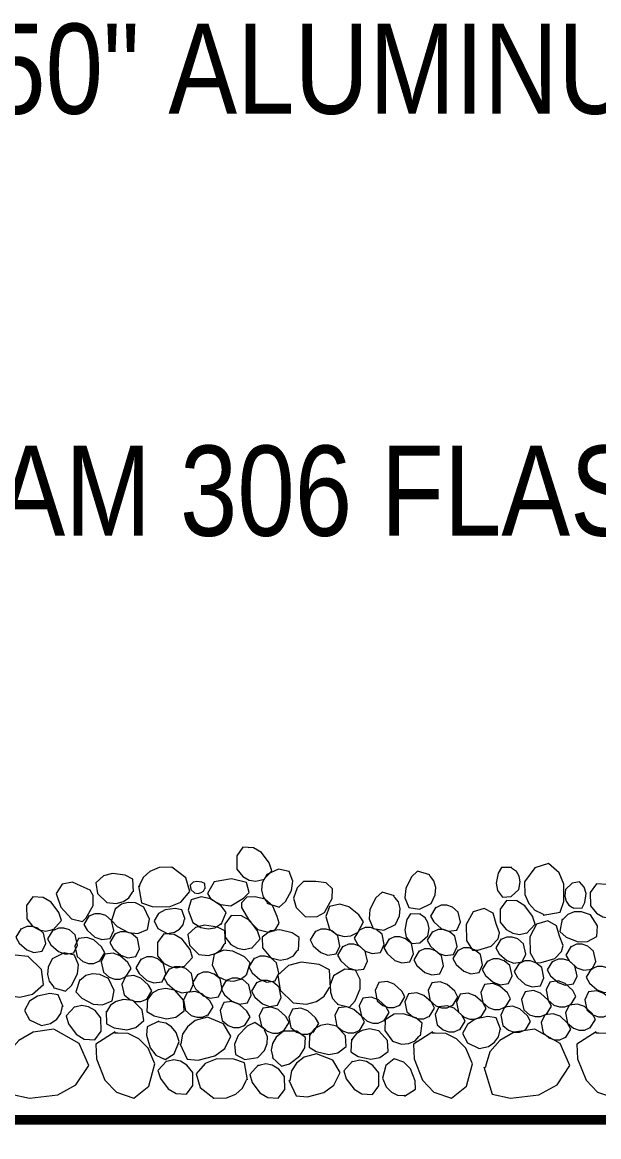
# Model space of a CAD drawing. Header units: inches. Extents: x -449 to 307, y -6 to 55.
# Drawn here: x 22.86 to 29.77, y 41.16 to 54.51 of the extents above; entities that cross this region are included whole.
import ezdxf
from ezdxf import colors
from ezdxf.entities.mleader import LeaderData, LeaderLine
from ezdxf.math import Vec2, Vec3

# ---------------------------------------------------------------- set-up
doc = ezdxf.new("R2010")
doc.units = ezdxf.units.IN
doc.header["$MEASUREMENT"] = 0
doc.linetypes.add('Dash', pattern=[0.25, 0.125, -0.125])
for name, color, linetype, lineweight in [('Others', 190, 'Continuous', 0), ('RAM POLY FELT 3.5 FILTER FABRIC.', 4, 'Dash', 0), ('Text', 20, 'Continuous', 0)]:
    doc.layers.add(name, color=color, linetype=linetype, lineweight=lineweight)
doc.styles.get("Standard").update_dxf_attribs({"font": 'ARIALN.TTF'})

# ---------------------------------------------------------------- blocks, each defined once
blk = doc.blocks.new('_Dot')
at = {"color": 0, "linetype": 'ByBlock', "lineweight": -2}
blk.add_line((-0.5, 0), (-1, 0), dxfattribs=at)
at = {"color": 0, "linetype": 'ByBlock', "const_width": 0.5}
blk.add_lwpolyline([(-0.25, 0, 1), (0.25, 0, 1)], format="xyb", close=True, dxfattribs=at)

msp = doc.modelspace()

# ---------------------------------------------------------------- linework, layer by layer
at = {"layer": 'Others', "linetype": 'Continuous'}
for points in [[(25.75, 44.233), (25.854, 44.347), (25.823, 44.443), (25.73, 44.566), (25.633, 44.623), (25.508, 44.63), (25.433, 44.526), (25.435, 44.368), (25.507, 44.28), (25.584, 44.236), (25.664, 44.221), (25.732, 44.237), (25.752, 44.243)], [(24.195, 44.094), (24.188, 44.248), (24.097, 44.293), (23.945, 44.315), (23.836, 44.287), (23.743, 44.203), (23.764, 44.076), (23.877, 43.966), (23.989, 43.954), (24.075, 43.978), (24.142, 44.024), (24.179, 44.083), (24.189, 44.101)], [(24.256, 44.165), (24.292, 43.962), (24.419, 43.918), (24.624, 43.916), (24.763, 43.972), (24.871, 44.099), (24.822, 44.263), (24.654, 44.389), (24.503, 44.385), (24.393, 44.338), (24.313, 44.266), (24.274, 44.182), (24.264, 44.156)], [(25.795, 43.96), (25.941, 43.91), (26.017, 43.977), (26.092, 44.112), (26.106, 44.223), (26.062, 44.34), (25.936, 44.368), (25.793, 44.303), (25.74, 44.202), (25.732, 44.113), (25.749, 44.035), (25.791, 43.978), (25.804, 43.962)], [(27.75, 44.298), (27.602, 44.343), (27.529, 44.273), (27.459, 44.136), (27.449, 44.024), (27.497, 43.909), (27.624, 43.886), (27.765, 43.956), (27.813, 44.059), (27.819, 44.148), (27.798, 44.226), (27.755, 44.28), (27.741, 44.296)], [(28.732, 44.385), (28.609, 44.388), (28.567, 44.318), (28.542, 44.197), (28.558, 44.11), (28.62, 44.031), (28.723, 44.04), (28.816, 44.124), (28.832, 44.213), (28.817, 44.283), (28.785, 44.339), (28.74, 44.372), (28.726, 44.381)], [(29.106, 43.817), (29.309, 43.853), (29.353, 43.98), (29.355, 44.186), (29.299, 44.324), (29.172, 44.432), (29.008, 44.383), (28.882, 44.215), (28.886, 44.064), (28.933, 43.954), (29.005, 43.874), (29.089, 43.835), (29.115, 43.825)], [(25.055, 44.131), (25.052, 44.193), (25.016, 44.211), (24.955, 44.22), (24.912, 44.209), (24.875, 44.175), (24.883, 44.124), (24.928, 44.081), (24.973, 44.076), (25.007, 44.085), (25.034, 44.104), (25.049, 44.127), (25.053, 44.135)], [(29.465, 43.898), (29.573, 43.903), (29.605, 43.966), (29.62, 44.073), (29.6, 44.149), (29.542, 44.214), (29.453, 44.2), (29.376, 44.121), (29.367, 44.042), (29.384, 43.982), (29.416, 43.935), (29.458, 43.909), (29.47, 43.902)], [(29.988, 43.793), (30.092, 43.907), (30.061, 44.003), (29.968, 44.126), (29.871, 44.182), (29.746, 44.189), (29.671, 44.085), (29.673, 43.928), (29.745, 43.839), (29.822, 43.796), (29.902, 43.781), (29.97, 43.796), (29.99, 43.802)], [(27.323, 44.046), (27.175, 44.091), (27.102, 44.021), (27.031, 43.884), (27.022, 43.772), (27.07, 43.657), (27.197, 43.634), (27.337, 43.704), (27.386, 43.807), (27.392, 43.896), (27.371, 43.974), (27.327, 44.028), (27.314, 44.044)], [(23.23, 43.637), (23.334, 43.751), (23.303, 43.847), (23.21, 43.97), (23.114, 44.027), (22.989, 44.034), (22.913, 43.93), (22.916, 43.772), (22.987, 43.684), (23.065, 43.64), (23.144, 43.625), (23.212, 43.641), (23.232, 43.647)], [(23.979, 43.9), (23.933, 43.753), (24.002, 43.679), (24.138, 43.607), (24.249, 43.596), (24.365, 43.643), (24.39, 43.769), (24.321, 43.911), (24.22, 43.961), (24.131, 43.967), (24.052, 43.948), (23.997, 43.905), (23.981, 43.891)], [(25.249, 43.705), (25.309, 43.848), (25.247, 43.928), (25.118, 44.012), (25.008, 44.033), (24.888, 43.998), (24.852, 43.874), (24.907, 43.727), (25.004, 43.668), (25.092, 43.653), (25.172, 43.665), (25.231, 43.703), (25.248, 43.715)], [(26.883, 43.6), (26.954, 43.737), (26.899, 43.821), (26.777, 43.916), (26.669, 43.946), (26.547, 43.92), (26.501, 43.8), (26.544, 43.649), (26.635, 43.582), (26.722, 43.56), (26.802, 43.566), (26.864, 43.598), (26.882, 43.609)], [(27.82, 43.91), (27.756, 43.805), (27.795, 43.734), (27.887, 43.652), (27.972, 43.622), (28.071, 43.636), (28.114, 43.73), (28.088, 43.853), (28.019, 43.911), (27.951, 43.933), (27.886, 43.933), (27.835, 43.91), (27.82, 43.903)], [(28.908, 43.595), (29.012, 43.709), (28.98, 43.805), (28.887, 43.928), (28.791, 43.985), (28.666, 43.992), (28.59, 43.888), (28.593, 43.73), (28.664, 43.642), (28.742, 43.598), (28.821, 43.583), (28.889, 43.599), (28.909, 43.605)], [(23.665, 43.81), (23.601, 43.705), (23.64, 43.634), (23.732, 43.552), (23.816, 43.522), (23.916, 43.536), (23.959, 43.63), (23.933, 43.753), (23.863, 43.811), (23.795, 43.833), (23.731, 43.833), (23.68, 43.81), (23.665, 43.803)], [(24.815, 43.763), (24.776, 43.88), (24.697, 43.896), (24.575, 43.879), (24.497, 43.834), (24.444, 43.749), (24.487, 43.656), (24.598, 43.596), (24.687, 43.611), (24.748, 43.649), (24.79, 43.698), (24.805, 43.752), (24.809, 43.768)], [(25.609, 43.417), (25.713, 43.531), (25.682, 43.627), (25.589, 43.75), (25.492, 43.807), (25.367, 43.813), (25.292, 43.709), (25.294, 43.552), (25.365, 43.464), (25.443, 43.42), (25.523, 43.405), (25.591, 43.42), (25.611, 43.426)], [(27.639, 43.829), (27.516, 43.832), (27.474, 43.762), (27.449, 43.641), (27.466, 43.553), (27.527, 43.475), (27.63, 43.484), (27.723, 43.568), (27.739, 43.657), (27.725, 43.727), (27.692, 43.783), (27.647, 43.816), (27.633, 43.825)], [(29.336, 43.77), (29.307, 43.618), (29.384, 43.553), (29.528, 43.497), (29.639, 43.499), (29.749, 43.558), (29.759, 43.686), (29.675, 43.819), (29.568, 43.857), (29.479, 43.854), (29.404, 43.825), (29.354, 43.777), (29.34, 43.761)], [(22.85, 43.657), (22.786, 43.551), (22.825, 43.481), (22.917, 43.399), (23.002, 43.369), (23.101, 43.383), (23.144, 43.476), (23.118, 43.599), (23.049, 43.658), (22.981, 43.68), (22.916, 43.68), (22.865, 43.657), (22.85, 43.649)], [(23.23, 43.637), (23.166, 43.532), (23.206, 43.461), (23.298, 43.379), (23.382, 43.349), (23.481, 43.363), (23.524, 43.457), (23.498, 43.58), (23.429, 43.638), (23.361, 43.661), (23.296, 43.66), (23.245, 43.637), (23.23, 43.63)], [(25.299, 43.473), (25.292, 43.627), (25.202, 43.673), (25.049, 43.694), (24.941, 43.666), (24.847, 43.582), (24.868, 43.455), (24.981, 43.345), (25.093, 43.333), (25.179, 43.358), (25.246, 43.403), (25.283, 43.462), (25.293, 43.48)], [(26.173, 43.394), (26.183, 43.548), (26.099, 43.603), (25.949, 43.641), (25.839, 43.626), (25.737, 43.553), (25.743, 43.424), (25.843, 43.303), (25.953, 43.278), (26.041, 43.293), (26.113, 43.33), (26.156, 43.385), (26.169, 43.402)], [(26.376, 43.625), (26.312, 43.52), (26.351, 43.449), (26.443, 43.367), (26.527, 43.337), (26.627, 43.351), (26.67, 43.445), (26.644, 43.568), (26.574, 43.626), (26.506, 43.649), (26.442, 43.648), (26.391, 43.625), (26.376, 43.618)], [(26.907, 43.644), (26.843, 43.539), (26.883, 43.468), (26.975, 43.386), (27.059, 43.356), (27.158, 43.37), (27.201, 43.464), (27.175, 43.587), (27.106, 43.645), (27.038, 43.667), (26.974, 43.667), (26.922, 43.644), (26.907, 43.637)], [(27.781, 43.62), (27.717, 43.514), (27.756, 43.444), (27.848, 43.361), (27.933, 43.332), (28.032, 43.345), (28.075, 43.439), (28.049, 43.562), (27.98, 43.62), (27.912, 43.643), (27.847, 43.642), (27.796, 43.62), (27.781, 43.612)], [(23.787, 43.26), (23.852, 43.365), (23.814, 43.436), (23.722, 43.519), (23.638, 43.549), (23.539, 43.536), (23.495, 43.443), (23.52, 43.32), (23.589, 43.261), (23.656, 43.238), (23.721, 43.238), (23.772, 43.26), (23.787, 43.268)], [(23.975, 43.594), (23.911, 43.489), (23.951, 43.418), (24.043, 43.336), (24.127, 43.306), (24.226, 43.32), (24.269, 43.413), (24.243, 43.537), (24.174, 43.595), (24.106, 43.617), (24.042, 43.617), (23.99, 43.594), (23.975, 43.587)], [(24.801, 43.196), (24.905, 43.31), (24.874, 43.405), (24.78, 43.529), (24.684, 43.585), (24.559, 43.592), (24.484, 43.488), (24.486, 43.33), (24.557, 43.242), (24.635, 43.199), (24.714, 43.183), (24.782, 43.199), (24.803, 43.205)], [(27.259, 43.532), (27.195, 43.426), (27.235, 43.356), (27.327, 43.274), (27.411, 43.244), (27.51, 43.258), (27.553, 43.351), (27.527, 43.475), (27.458, 43.533), (27.39, 43.555), (27.325, 43.555), (27.274, 43.532), (27.259, 43.524)], [(28.604, 43.53), (28.54, 43.424), (28.579, 43.354), (28.672, 43.271), (28.756, 43.242), (28.855, 43.256), (28.898, 43.349), (28.872, 43.472), (28.803, 43.53), (28.735, 43.553), (28.67, 43.552), (28.619, 43.53), (28.604, 43.522)], [(25.552, 43.095), (25.596, 43.243), (25.526, 43.316), (25.389, 43.386), (25.278, 43.396), (25.162, 43.348), (25.139, 43.221), (25.209, 43.08), (25.312, 43.032), (25.401, 43.026), (25.479, 43.047), (25.533, 43.09), (25.549, 43.104)], [(26.707, 43.443), (26.643, 43.338), (26.682, 43.267), (26.774, 43.185), (26.858, 43.155), (26.958, 43.169), (27.001, 43.263), (26.975, 43.386), (26.905, 43.444), (26.838, 43.466), (26.773, 43.466), (26.722, 43.443), (26.707, 43.436)], [(27.619, 43.388), (27.555, 43.282), (27.594, 43.212), (27.687, 43.13), (27.771, 43.1), (27.87, 43.114), (27.913, 43.207), (27.887, 43.33), (27.818, 43.389), (27.75, 43.411), (27.685, 43.411), (27.634, 43.388), (27.619, 43.38)], [(28.087, 43.401), (28.023, 43.296), (28.062, 43.225), (28.154, 43.143), (28.239, 43.113), (28.338, 43.127), (28.381, 43.221), (28.355, 43.344), (28.285, 43.402), (28.218, 43.424), (28.153, 43.424), (28.102, 43.401), (28.087, 43.394)], [(29.442, 43.443), (29.378, 43.337), (29.417, 43.267), (29.509, 43.184), (29.594, 43.155), (29.693, 43.169), (29.736, 43.262), (29.71, 43.385), (29.64, 43.444), (29.573, 43.466), (29.508, 43.466), (29.457, 43.443), (29.442, 43.435)], [(22.488, 43.145), (22.496, 42.929), (22.622, 42.864), (22.835, 42.833), (22.987, 42.87), (23.119, 42.986), (23.092, 43.164), (22.935, 43.319), (22.777, 43.338), (22.657, 43.305), (22.563, 43.242), (22.51, 43.16), (22.496, 43.134)], [(23.234, 42.951), (23.381, 42.905), (23.455, 42.975), (23.527, 43.111), (23.537, 43.222), (23.49, 43.338), (23.364, 43.363), (23.222, 43.294), (23.173, 43.192), (23.166, 43.103), (23.186, 43.024), (23.229, 42.97), (23.243, 42.954)], [(24.102, 43.072), (24.168, 43.176), (24.129, 43.247), (24.038, 43.33), (23.954, 43.361), (23.854, 43.348), (23.81, 43.255), (23.835, 43.132), (23.904, 43.073), (23.971, 43.05), (24.036, 43.049), (24.087, 43.072), (24.102, 43.079)], [(24.29, 43.292), (24.225, 43.186), (24.265, 43.116), (24.357, 43.033), (24.441, 43.004), (24.54, 43.018), (24.583, 43.111), (24.557, 43.234), (24.488, 43.293), (24.42, 43.315), (24.356, 43.315), (24.305, 43.292), (24.29, 43.284)], [(25.644, 43.302), (25.58, 43.197), (25.619, 43.126), (25.712, 43.044), (25.796, 43.014), (25.895, 43.028), (25.938, 43.121), (25.912, 43.245), (25.843, 43.303), (25.775, 43.325), (25.71, 43.325), (25.659, 43.302), (25.644, 43.295)], [(26.557, 42.943), (26.547, 43.159), (26.421, 43.223), (26.207, 43.252), (26.055, 43.213), (25.925, 43.096), (25.954, 42.918), (26.112, 42.765), (26.27, 42.748), (26.39, 42.782), (26.483, 42.845), (26.535, 42.928), (26.549, 42.954)], [(28.441, 43.27), (28.377, 43.164), (28.416, 43.094), (28.509, 43.011), (28.593, 42.982), (28.692, 42.996), (28.735, 43.089), (28.709, 43.212), (28.64, 43.27), (28.572, 43.293), (28.507, 43.292), (28.456, 43.27), (28.441, 43.262)], [(28.822, 43.245), (28.758, 43.14), (28.797, 43.069), (28.889, 42.987), (28.973, 42.957), (29.073, 42.971), (29.116, 43.065), (29.09, 43.188), (29.02, 43.246), (28.952, 43.268), (28.888, 43.268), (28.837, 43.245), (28.822, 43.238)], [(29.219, 43.266), (29.155, 43.16), (29.194, 43.09), (29.286, 43.008), (29.37, 42.978), (29.469, 42.992), (29.513, 43.085), (29.487, 43.208), (29.417, 43.267), (29.349, 43.289), (29.285, 43.289), (29.234, 43.266), (29.219, 43.258)], [(23.553, 43.044), (23.507, 42.896), (23.577, 42.823), (23.713, 42.751), (23.824, 42.741), (23.94, 42.788), (23.965, 42.914), (23.896, 43.055), (23.794, 43.105), (23.705, 43.112), (23.627, 43.092), (23.572, 43.049), (23.556, 43.035)], [(24.623, 43.174), (24.559, 43.069), (24.599, 42.998), (24.691, 42.916), (24.775, 42.886), (24.874, 42.9), (24.917, 42.994), (24.891, 43.117), (24.822, 43.175), (24.754, 43.198), (24.689, 43.197), (24.638, 43.174), (24.623, 43.167)], [(24.966, 43.11), (24.902, 43.004), (24.941, 42.934), (25.033, 42.851), (25.117, 42.822), (25.217, 42.836), (25.26, 42.929), (25.234, 43.052), (25.164, 43.11), (25.097, 43.133), (25.032, 43.132), (24.981, 43.11), (24.966, 43.102)], [(26.636, 42.748), (26.787, 42.715), (26.854, 42.79), (26.914, 42.932), (26.915, 43.044), (26.858, 43.155), (26.73, 43.169), (26.595, 43.088), (26.555, 42.982), (26.556, 42.893), (26.582, 42.817), (26.63, 42.765), (26.645, 42.751)], [(29.686, 43.178), (29.622, 43.073), (29.661, 43.002), (29.753, 42.92), (29.838, 42.89), (29.937, 42.904), (29.98, 42.998), (29.954, 43.121), (29.885, 43.179), (29.817, 43.201), (29.752, 43.201), (29.701, 43.178), (29.686, 43.171)], [(24.351, 42.803), (24.416, 42.908), (24.377, 42.978), (24.286, 43.062), (24.202, 43.092), (24.102, 43.079), (24.058, 42.986), (24.083, 42.863), (24.152, 42.804), (24.22, 42.781), (24.284, 42.78), (24.336, 42.803), (24.351, 42.81)], [(25.312, 43.039), (25.248, 42.934), (25.287, 42.863), (25.379, 42.781), (25.463, 42.751), (25.563, 42.765), (25.606, 42.858), (25.58, 42.982), (25.51, 43.04), (25.442, 43.062), (25.378, 43.062), (25.327, 43.039), (25.312, 43.032)], [(25.674, 43.011), (25.609, 42.906), (25.649, 42.835), (25.741, 42.753), (25.825, 42.723), (25.924, 42.737), (25.968, 42.83), (25.941, 42.954), (25.872, 43.012), (25.804, 43.034), (25.74, 43.034), (25.689, 43.011), (25.674, 43.004)], [(27.385, 42.731), (27.45, 42.836), (27.411, 42.907), (27.32, 42.99), (27.236, 43.02), (27.136, 43.007), (27.092, 42.914), (27.117, 42.791), (27.186, 42.732), (27.254, 42.709), (27.318, 42.709), (27.37, 42.731), (27.385, 42.739)], [(28.02, 42.728), (28.085, 42.833), (28.047, 42.904), (27.955, 42.987), (27.871, 43.018), (27.772, 43.005), (27.728, 42.912), (27.753, 42.788), (27.822, 42.729), (27.889, 42.706), (27.954, 42.706), (28.005, 42.728), (28.02, 42.736)], [(28.652, 42.708), (28.717, 42.813), (28.678, 42.884), (28.587, 42.967), (28.503, 42.997), (28.403, 42.984), (28.359, 42.891), (28.384, 42.768), (28.453, 42.709), (28.521, 42.686), (28.585, 42.686), (28.637, 42.708), (28.652, 42.715)], [(29.434, 42.738), (29.5, 42.843), (29.461, 42.914), (29.37, 42.997), (29.285, 43.027), (29.186, 43.014), (29.142, 42.921), (29.167, 42.798), (29.236, 42.739), (29.303, 42.716), (29.368, 42.716), (29.419, 42.738), (29.434, 42.746)], [(23.352, 42.719), (23.295, 42.862), (23.195, 42.876), (23.044, 42.846), (22.95, 42.785), (22.89, 42.675), (22.95, 42.562), (23.093, 42.495), (23.203, 42.52), (23.276, 42.571), (23.325, 42.636), (23.341, 42.704), (23.344, 42.724)], [(24.363, 42.816), (24.357, 42.662), (24.443, 42.609), (24.593, 42.575), (24.703, 42.594), (24.803, 42.669), (24.794, 42.797), (24.691, 42.916), (24.579, 42.938), (24.492, 42.921), (24.421, 42.881), (24.379, 42.826), (24.368, 42.808)], [(25.086, 42.614), (25.151, 42.719), (25.113, 42.79), (25.021, 42.873), (24.937, 42.903), (24.838, 42.89), (24.794, 42.797), (24.819, 42.674), (24.888, 42.615), (24.955, 42.592), (25.02, 42.592), (25.071, 42.614), (25.086, 42.621)], [(27.741, 42.596), (27.806, 42.701), (27.768, 42.772), (27.676, 42.855), (27.592, 42.885), (27.493, 42.872), (27.449, 42.779), (27.474, 42.656), (27.543, 42.597), (27.61, 42.574), (27.675, 42.574), (27.726, 42.596), (27.741, 42.603)], [(28.358, 42.592), (28.423, 42.697), (28.384, 42.768), (28.293, 42.851), (28.209, 42.881), (28.11, 42.868), (28.066, 42.775), (28.091, 42.652), (28.159, 42.593), (28.227, 42.57), (28.292, 42.57), (28.343, 42.592), (28.358, 42.6)], [(29.141, 42.622), (29.206, 42.727), (29.167, 42.798), (29.076, 42.881), (28.992, 42.912), (28.892, 42.899), (28.848, 42.806), (28.873, 42.682), (28.942, 42.623), (29.01, 42.6), (29.074, 42.6), (29.126, 42.622), (29.141, 42.63)], [(29.899, 42.62), (29.964, 42.725), (29.925, 42.796), (29.834, 42.879), (29.75, 42.909), (29.651, 42.896), (29.606, 42.803), (29.631, 42.68), (29.7, 42.621), (29.768, 42.598), (29.832, 42.598), (29.884, 42.62), (29.899, 42.627)], [(23.493, 42.723), (23.388, 42.61), (23.418, 42.513), (23.51, 42.389), (23.606, 42.332), (23.731, 42.324), (23.807, 42.427), (23.806, 42.585), (23.736, 42.674), (23.659, 42.718), (23.579, 42.734), (23.511, 42.719), (23.491, 42.713)], [(23.869, 42.667), (23.874, 42.513), (23.964, 42.467), (24.117, 42.444), (24.225, 42.471), (24.319, 42.554), (24.3, 42.681), (24.188, 42.792), (24.075, 42.805), (23.989, 42.781), (23.922, 42.737), (23.885, 42.678), (23.874, 42.659)], [(25.528, 42.492), (25.593, 42.597), (25.554, 42.667), (25.463, 42.751), (25.379, 42.781), (25.28, 42.768), (25.236, 42.675), (25.261, 42.552), (25.33, 42.493), (25.397, 42.47), (25.462, 42.469), (25.513, 42.492), (25.528, 42.499)], [(25.996, 42.425), (26.061, 42.53), (26.022, 42.601), (25.931, 42.684), (25.847, 42.714), (25.748, 42.701), (25.704, 42.608), (25.729, 42.485), (25.797, 42.426), (25.865, 42.403), (25.93, 42.403), (25.981, 42.425), (25.996, 42.433)], [(26.902, 42.428), (26.967, 42.533), (26.928, 42.604), (26.837, 42.687), (26.753, 42.718), (26.654, 42.705), (26.61, 42.612), (26.634, 42.488), (26.703, 42.429), (26.771, 42.406), (26.836, 42.406), (26.887, 42.428), (26.902, 42.436)], [(27.196, 42.544), (27.261, 42.649), (27.222, 42.72), (27.131, 42.803), (27.047, 42.834), (26.947, 42.821), (26.903, 42.728), (26.928, 42.604), (26.997, 42.545), (27.065, 42.522), (27.129, 42.522), (27.181, 42.544), (27.196, 42.552)], [(28.106, 42.441), (28.171, 42.546), (28.132, 42.616), (28.041, 42.7), (27.957, 42.73), (27.858, 42.717), (27.813, 42.624), (27.838, 42.501), (27.907, 42.442), (27.975, 42.419), (28.039, 42.418), (28.091, 42.441), (28.106, 42.448)], [(28.89, 42.436), (28.955, 42.54), (28.917, 42.611), (28.825, 42.694), (28.741, 42.725), (28.642, 42.712), (28.598, 42.619), (28.623, 42.496), (28.692, 42.437), (28.759, 42.414), (28.824, 42.413), (28.875, 42.436), (28.89, 42.443)], [(29.667, 42.462), (29.733, 42.567), (29.694, 42.637), (29.603, 42.721), (29.519, 42.751), (29.419, 42.738), (29.375, 42.645), (29.4, 42.522), (29.469, 42.463), (29.537, 42.44), (29.601, 42.44), (29.652, 42.462), (29.668, 42.469)], [(24.753, 42.278), (24.838, 42.091), (24.973, 42.079), (25.172, 42.13), (25.292, 42.218), (25.365, 42.368), (25.277, 42.515), (25.083, 42.594), (24.937, 42.553), (24.843, 42.48), (24.783, 42.391), (24.767, 42.299), (24.763, 42.271)], [(26.35, 42.412), (26.416, 42.517), (26.377, 42.587), (26.286, 42.671), (26.202, 42.701), (26.102, 42.688), (26.058, 42.595), (26.083, 42.472), (26.152, 42.413), (26.219, 42.39), (26.284, 42.389), (26.335, 42.412), (26.35, 42.419)], [(27.636, 42.37), (27.658, 42.523), (27.579, 42.585), (27.432, 42.635), (27.321, 42.628), (27.214, 42.563), (27.209, 42.435), (27.299, 42.306), (27.408, 42.272), (27.496, 42.28), (27.571, 42.311), (27.618, 42.363), (27.632, 42.379)], [(28.6, 42.442), (28.543, 42.586), (28.443, 42.6), (28.292, 42.57), (28.198, 42.508), (28.138, 42.399), (28.198, 42.285), (28.341, 42.218), (28.451, 42.244), (28.524, 42.294), (28.573, 42.359), (28.589, 42.427), (28.592, 42.448)], [(29.374, 42.346), (29.439, 42.451), (29.4, 42.522), (29.309, 42.605), (29.225, 42.635), (29.126, 42.622), (29.081, 42.529), (29.106, 42.406), (29.175, 42.347), (29.243, 42.324), (29.307, 42.324), (29.359, 42.346), (29.374, 42.353)], [(22.628, 42), (22.729, 41.672), (22.948, 41.624), (23.289, 41.663), (23.506, 41.783), (23.66, 42.015), (23.546, 42.277), (23.242, 42.45), (22.993, 42.414), (22.821, 42.314), (22.703, 42.179), (22.656, 42.031), (22.644, 41.986)], [(24.5, 42.544), (24.361, 42.477), (24.354, 42.377), (24.395, 42.228), (24.463, 42.139), (24.576, 42.086), (24.685, 42.154), (24.742, 42.301), (24.709, 42.41), (24.653, 42.479), (24.585, 42.523), (24.516, 42.534), (24.495, 42.536)], [(25.777, 42.442), (25.649, 42.529), (25.559, 42.485), (25.45, 42.375), (25.407, 42.272), (25.418, 42.147), (25.532, 42.087), (25.687, 42.111), (25.765, 42.194), (25.797, 42.277), (25.801, 42.358), (25.776, 42.423), (25.767, 42.442)], [(26.307, 42.389), (26.301, 42.234), (26.387, 42.181), (26.537, 42.147), (26.647, 42.166), (26.747, 42.241), (26.738, 42.37), (26.634, 42.488), (26.523, 42.51), (26.436, 42.493), (26.365, 42.454), (26.323, 42.398), (26.311, 42.38)], [(26.809, 42.332), (26.803, 42.177), (26.889, 42.124), (27.04, 42.09), (27.15, 42.109), (27.25, 42.184), (27.24, 42.313), (27.137, 42.431), (27.026, 42.453), (26.938, 42.436), (26.868, 42.397), (26.826, 42.341), (26.814, 42.323)], [(28.395, 42), (28.496, 41.672), (28.715, 41.624), (29.055, 41.663), (29.273, 41.783), (29.427, 42.015), (29.312, 42.277), (29.008, 42.45), (28.759, 42.414), (28.588, 42.314), (28.469, 42.179), (28.423, 42.031), (28.411, 41.986)], [(23.977, 42.418), (23.744, 42.272), (23.752, 42.093), (23.853, 41.838), (23.991, 41.695), (24.202, 41.624), (24.381, 41.766), (24.452, 42.037), (24.372, 42.222), (24.259, 42.334), (24.131, 42.397), (24.007, 42.403), (23.969, 42.403)], [(25.858, 42.111), (25.971, 42.006), (26.067, 42.037), (26.191, 42.129), (26.249, 42.225), (26.257, 42.35), (26.153, 42.426), (25.996, 42.425), (25.907, 42.355), (25.863, 42.277), (25.847, 42.198), (25.862, 42.13), (25.867, 42.11)], [(27.784, 42.418), (27.551, 42.272), (27.559, 42.093), (27.66, 41.838), (27.798, 41.695), (28.009, 41.624), (28.188, 41.766), (28.259, 42.037), (28.179, 42.222), (28.066, 42.334), (27.938, 42.397), (27.814, 42.403), (27.776, 42.403)], [(29.743, 42.418), (29.511, 42.272), (29.519, 42.093), (29.62, 41.838), (29.758, 41.695), (29.969, 41.624), (30.147, 41.766), (30.218, 42.037), (30.138, 42.222), (30.026, 42.334), (29.897, 42.397), (29.773, 42.403), (29.736, 42.403)], [(24.594, 42.07), (24.489, 41.957), (24.519, 41.86), (24.611, 41.737), (24.707, 41.679), (24.832, 41.671), (24.908, 41.775), (24.907, 41.932), (24.837, 42.021), (24.76, 42.065), (24.68, 42.081), (24.612, 42.066), (24.592, 42.061)], [(25.561, 41.844), (25.527, 42.047), (25.401, 42.092), (25.195, 42.096), (25.056, 42.041), (24.947, 41.915), (24.994, 41.75), (25.161, 41.624), (25.312, 41.626), (25.422, 41.672), (25.503, 41.743), (25.543, 41.827), (25.553, 41.853)], [(26.06, 41.84), (26.145, 41.653), (26.28, 41.641), (26.479, 41.691), (26.599, 41.78), (26.672, 41.93), (26.584, 42.077), (26.39, 42.156), (26.244, 42.115), (26.15, 42.042), (26.09, 41.953), (26.074, 41.861), (26.07, 41.833)], [(26.822, 42.066), (26.717, 41.953), (26.747, 41.857), (26.84, 41.733), (26.935, 41.675), (27.06, 41.667), (27.137, 41.771), (27.136, 41.928), (27.065, 42.017), (26.988, 42.061), (26.909, 42.077), (26.841, 42.062), (26.82, 42.057)], [(27.446, 41.649), (27.577, 41.731), (27.572, 41.832), (27.515, 41.975), (27.438, 42.056), (27.319, 42.096), (27.219, 42.016), (27.179, 41.863), (27.224, 41.759), (27.287, 41.696), (27.359, 41.661), (27.429, 41.657), (27.45, 41.658)], [(25.694, 42.022), (25.589, 41.909), (25.62, 41.813), (25.712, 41.689), (25.807, 41.632), (25.932, 41.624), (26.009, 41.727), (26.008, 41.885), (25.937, 41.973), (25.86, 42.018), (25.781, 42.034), (25.713, 42.019), (25.692, 42.013)]]:
    msp.add_lwpolyline(points, dxfattribs=at)
for points in [[(23.57, 44.163), (23.465, 44.211), (23.34, 44.187), (23.271, 44.074), (23.327, 43.913), (23.454, 43.773), (23.587, 43.739), (23.631, 43.784), (23.714, 43.931), (23.713, 44.051), (23.676, 44.114)], [(25.363, 43.927), (25.515, 44.017), (25.583, 44.085), (25.549, 44.206), (25.372, 44.252), (25.164, 44.214), (25.083, 44.075), (25.123, 44.008), (25.239, 43.942)], [(26.507, 44.202), (26.381, 44.22), (26.235, 44.219), (26.16, 44.143), (26.114, 44.018), (26.145, 43.908), (26.258, 43.797), (26.398, 43.798), (26.484, 43.849), (26.532, 43.933), (26.577, 44.015), (26.582, 44.129)], [(25.586, 43.742), (25.686, 43.644), (25.815, 43.611), (25.892, 43.632), (25.941, 43.718), (25.918, 43.8), (25.867, 43.923), (25.77, 44.007), (25.654, 44.033), (25.555, 44.032), (25.489, 43.964), (25.489, 43.909)], [(28.543, 43.712), (28.507, 43.838), (28.401, 43.896), (28.267, 43.856), (28.184, 43.705), (28.189, 43.513), (28.26, 43.396), (28.323, 43.398), (28.485, 43.445), (28.568, 43.532), (28.585, 43.604)], [(29.304, 43.562), (29.267, 43.688), (29.161, 43.746), (29.027, 43.706), (28.945, 43.555), (28.949, 43.363), (29.02, 43.246), (29.083, 43.248), (29.245, 43.295), (29.328, 43.382), (29.346, 43.453)]]:
    msp.add_lwpolyline(points, close=True, dxfattribs=at)
at = {"layer": 'RAM POLY FELT 3.5 FILTER FABRIC.', "ltscale": 0.2, "const_width": 0.115}
msp.add_lwpolyline([(8.004, 45.357), (8.004, 41.366), (63.121, 41.366)], dxfattribs=at)

# ---------------------------------------------------------------- leaders
at = {"layer": 'Text'}
ml = msp.add_multileader_mtext('Standard', dxfattribs=at)
ml.set_content('.050" ALUMINUM SCREEN INSULATION STOP WITH DRAINAGE SLOTS.', color=256)
ml.set_leader_properties(color=256, lineweight=0)
ml.set_arrow_properties(name='DOT')
ml.build(insert=Vec2(0, 0))
ml.multileader.update_dxf_attribs({"text_left_attachment_type": 2, "text_right_attachment_type": 2, "dogleg_length": 0.36, "arrow_head_size": 0.75, "scale": 12})
ctx = ml.context
ctx.base_point, ctx.scale, ctx.char_height, ctx.arrow_head_size, ctx.landing_gap_size, ctx.plane_origin = Vec3(20.883, 53.023), 12, 1.08, 0.75, 0.54, Vec3(7.85, 50.554)
ctx.left_attachment, ctx.right_attachment = 2, 2
notes = []
notes.append((ctx, [(0, (1, 1, 0), (14.84, 53.023), (1, 0), 6.042, [(0, [(7.85, 50.554)], 0, [])])]))
ctx.mtext.insert, ctx.mtext.width, ctx.mtext.flow_direction = Vec3(21.423, 54.491), 23.1337, 5
ml = msp.add_multileader_mtext('Standard', dxfattribs=at)
ml.set_content('RAM 306 FLASHING SHEET SET IN RAM PROOF GC OR METAL BASE FLASHING', color=256)
ml.set_leader_properties(color=256, lineweight=0)
ml.set_arrow_properties(name='DOT')
ml.build(insert=Vec2(0, 0))
ml.multileader.update_dxf_attribs({"text_left_attachment_type": 2, "text_right_attachment_type": 2, "dogleg_length": 0.36, "arrow_head_size": 0.75, "scale": 12})
ctx = ml.context
ctx.base_point, ctx.scale, ctx.char_height, ctx.arrow_head_size, ctx.landing_gap_size, ctx.plane_origin = Vec3(21.121, 47.969), 12, 1.08, 0.75, 0.54, Vec3(10.659, 32.884)
ctx.left_attachment, ctx.right_attachment = 2, 2
notes.append((ctx, [(0, (1, 1, 0), (14.436, 47.969), (1, 0), 6.684, [(0, [(10.659, 32.884)], 0, [])])]))
ctx.mtext.insert, ctx.mtext.width, ctx.mtext.flow_direction = Vec3(21.661, 49.438), 23.76796, 5
for ctx, leaders in notes:
    for number, flags, end, landing, length, lines in leaders:
        leader = LeaderData()
        leader.index, (leader.has_last_leader_line, leader.has_dogleg_vector, leader.attachment_direction) = number, flags
        leader.last_leader_point, leader.dogleg_vector, leader.dogleg_length = Vec3(end), Vec3(landing), length
        for number, points, colour, breaks in lines:
            line = LeaderLine()
            line.index, line.vertices, line.color, line.breaks = number, Vec3.list(points), colors.encode_raw_color(colour), breaks
            leader.lines.append(line)
        ctx.leaders.append(leader)

doc.saveas('drawing.dxf')
